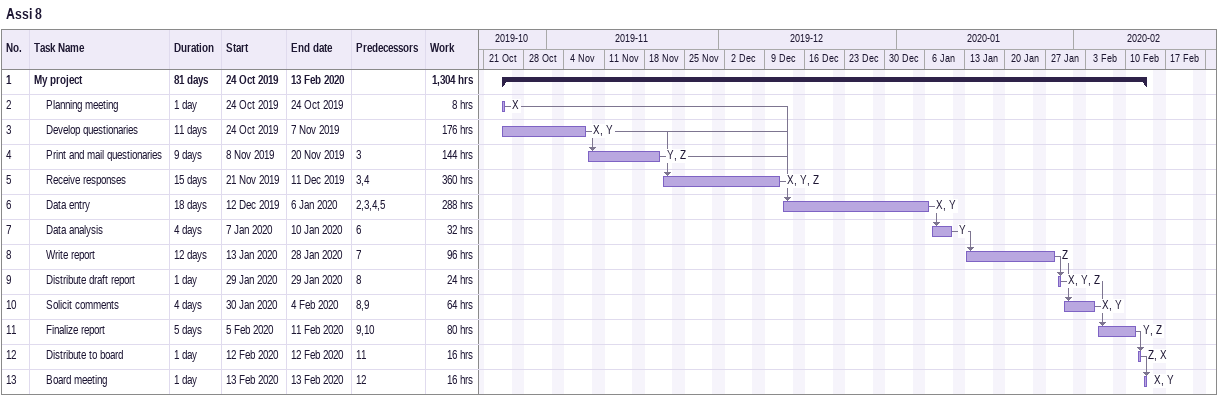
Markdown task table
Assi 8

| ID | Level | Task | Duration | Start | Finish | Predecessors | Resources | Work (h) |
|---|---|---|---|---|---|---|---|---|
| 1 | 1 | **My project** | 81d | 2019-10-24 | 2020-02-13 |  |  | 1304 |
| 2 | 2 | Planning meeting | 1d | 2019-10-24 | 2019-10-24 |  | X | 8 |
| 3 | 2 | Develop questionaries | 11d | 2019-10-24 | 2019-11-07 |  | X, Y | 176 |
| 4 | 2 | Print and mail questionaries | 9d | 2019-11-08 | 2019-11-20 | 3 | Y, Z | 144 |
| 5 | 2 | Receive responses | 15d | 2019-11-21 | 2019-12-11 | 3, 4 | X, Y, Z | 360 |
| 6 | 2 | Data entry | 18d | 2019-12-12 | 2020-01-06 | 2, 3, 4, 5 | X, Y | 288 |
| 7 | 2 | Data analysis | 4d | 2020-01-07 | 2020-01-10 | 6 | Y | 32 |
| 8 | 2 | Write report | 12d | 2020-01-13 | 2020-01-28 | 7 | Z | 96 |
| 9 | 2 | Distribute draft report | 1d | 2020-01-29 | 2020-01-29 | 8 | X, Y, Z | 24 |
| 10 | 2 | Solicit comments | 4d | 2020-01-30 | 2020-02-04 | 8, 9 | X, Y | 64 |
| 11 | 2 | Finalize report | 5d | 2020-02-05 | 2020-02-11 | 9, 10 | Y, Z | 80 |
| 12 | 2 | Distribute to board | 1d | 2020-02-12 | 2020-02-12 | 11 | Z, X | 16 |
| 13 | 2 | Board meeting | 1d | 2020-02-13 | 2020-02-13 | 12 | X, Y | 16 |
